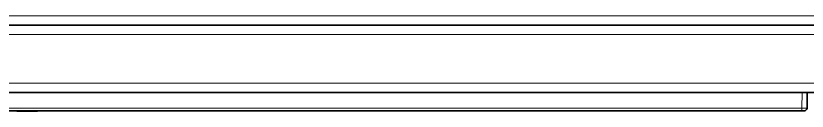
# Model space of a CAD drawing. Header units: inches. Extents: x -1096 to 3103, y -191 to 3207.
# Drawn here: x 381.7 to 533.9, y 1116.7 to 1135.1 of the extents above; entities that cross this region are included whole.
import ezdxf

# ---------------------------------------------------------------- set-up
doc = ezdxf.new("R2010")
doc.units = ezdxf.units.IN

msp = doc.modelspace()

# ---------------------------------------------------------------- linework, layer by layer
at = {"lineweight": 13}
for p, q in [((127.32, 1135.14), (693.31, 1135.14)), ((698.67, 1131.54), (125.47, 1131.54)), ((698.33, 1122.14), (125.47, 1122.14)), ((532.92, 1117.33), (532.97, 1120.34)), ((107.02, 1117.33), (532.92, 1117.33)), ((532.92, 1117.33), (532.92, 1116.84))]:
    msp.add_line(p, q, dxfattribs=at)
at = {"lineweight": 35}
for p, q in [((693.31, 1133.34), (125.47, 1133.34)), ((693.31, 1133.34), (126.29, 1133.34)), ((697.42, 1120.34), (125.47, 1120.34)), ((533.97, 1120.34), (533.92, 1117.33)), ((532.92, 1116.84), (107.02, 1116.84)), ((381.87, 1116.74), (381.87, 1116.84)), ((381.87, 1116.74), (385.87, 1116.74)), ((385.87, 1116.74), (385.87, 1116.84)), ((533.42, 1116.84), (532.92, 1116.84))]:
    msp.add_line(p, q, dxfattribs=at)
msp.add_arc((533.42, 1117.34), 0.5, 270, 359, dxfattribs=at)
at = {"lineweight": 13}
msp.add_ellipse((532.92, 1117.34), major_axis=(-1, 0.01), ratio=0.008724, start_param=1.571025, end_param=3.141517, dxfattribs=at)

doc.saveas('drawing.dxf')
